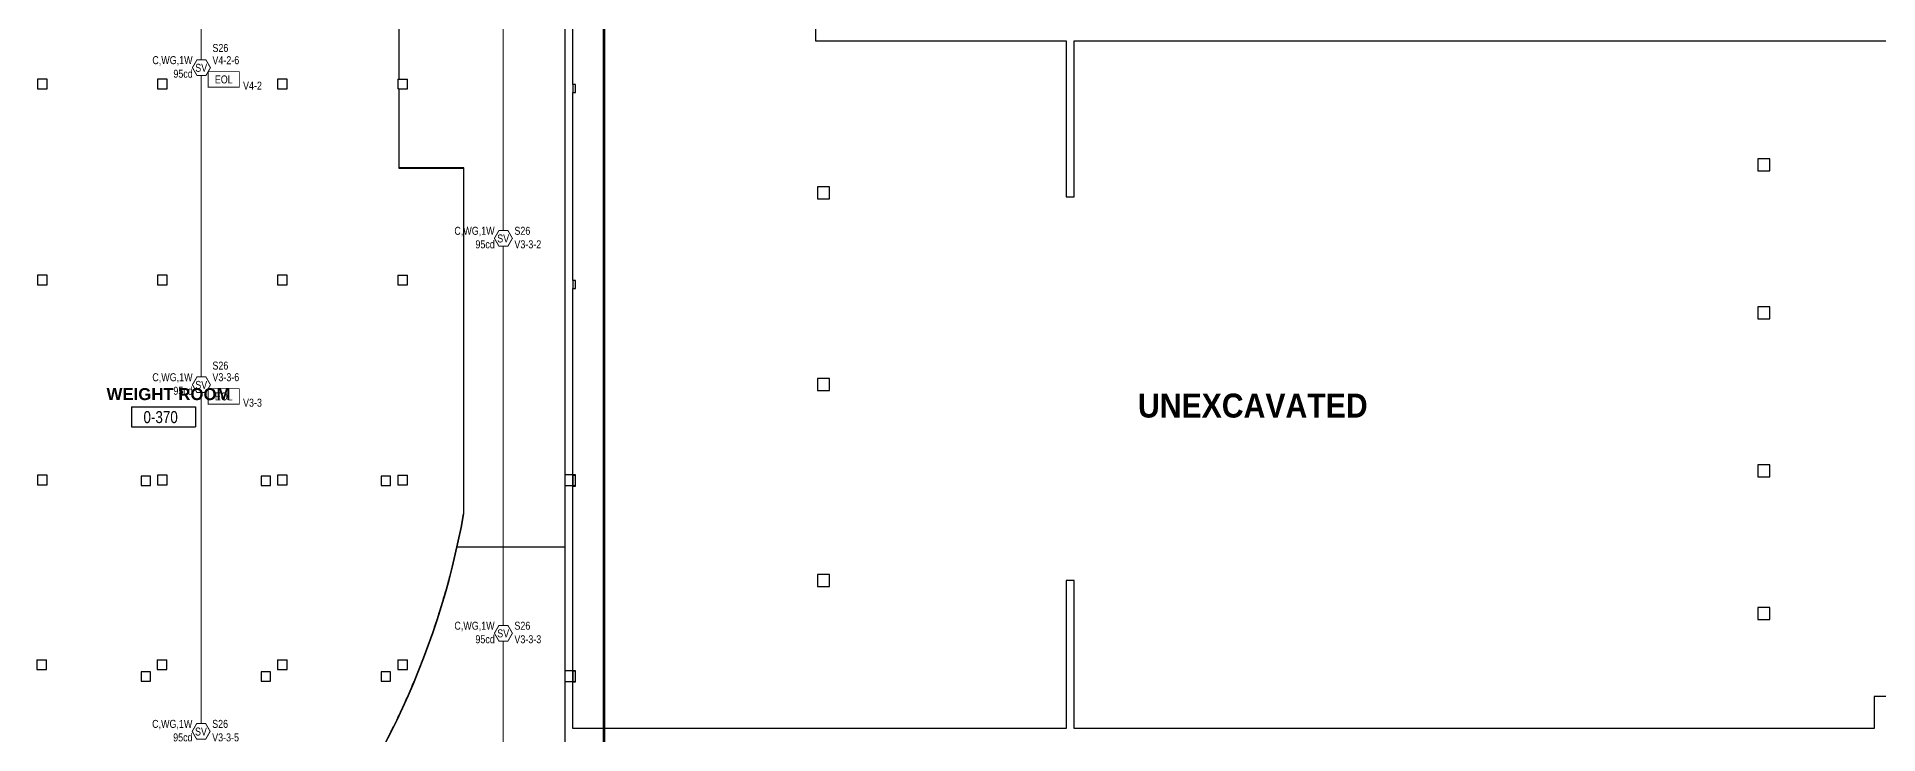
# Model space of a CAD drawing. Header units: inches. Extents: x 3516 to 15434, y -1454 to 5991.
# Drawn here: x 10948 to 13709, y 1893 to 2939 of the extents above; entities that cross this region are included whole.
import ezdxf
from ezdxf.enums import TextEntityAlignment as Align

# ---------------------------------------------------------------- set-up
doc = ezdxf.new("R2010")
doc.units = ezdxf.units.IN
doc.header["$LTSCALE"] = 0.25
doc.header["$MEASUREMENT"] = 0
for name, color, linetype in [('BACKGROUND', 8, 'Continuous'), ('CONDUIT', 6, 'Continuous'), ('EOL', 1, 'Continuous'), ('SPEAKER STROBE', 1, 'Continuous')]:
    doc.layers.add(name, color=color, linetype=linetype)
doc.styles.add('Arial', font='arial.ttf', dxfattribs={"width": 0.8})
doc.styles.add('Arial_B_1', font='arialbd.ttf', dxfattribs={"height": 0.09375})
doc.styles.add('Arial_B_2', font='arialbd.ttf', dxfattribs={"width": 0.9, "height": 36})

# ---------------------------------------------------------------- blocks, each defined once
blk = doc.blocks.new('GC-S7VM')
at = {"layer": 'SPEAKER STROBE', "const_width": 1.46}
blk.add_lwpolyline([(13.8, 0.2), (7.1, 11.9), (-6.4, 11.9), (-13.2, 0.2), (-6.4, -11.5), (7.1, -11.5)], close=True, dxfattribs=at)
at = {"layer": 'SPEAKER STROBE', "style": 'Arial', "width": 0.8}
blk.add_text('SV', height=12, dxfattribs=at).set_placement((0, 0), align=Align.MIDDLE)
for tag, p in [('C', (-12.9, 11.5)), ('CANDELA', (-12.6, -8.8)), ('1/2W', (-12.6, -29.2))]:
    blk.add_attdef(tag, text='', height=12, dxfattribs=at).set_placement(p, align=Align.MIDDLE_RIGHT)
for tag, p in [('Speaker_Circuit', (16.8, 11.5)), ('Visual_Circuit', (16.8, -8.8))]:
    blk.add_attdef(tag, text='', height=12, dxfattribs=at).set_placement(p, align=Align.MIDDLE_LEFT)
blk = doc.blocks.new('EOLR')
at = {"layer": 'EOL', "const_width": 1.25}
blk.add_lwpolyline([(-23.4, 11.7), (23.4, 11.7), (23.4, -11.7), (-23.4, -11.7)], close=True, dxfattribs=at)
at = {"layer": 'EOL', "style": 'Arial', "width": 0.8}
blk.add_text('EOL', height=12, dxfattribs=at).set_placement((0, 0), align=Align.MIDDLE)
for tag, p in [('CIRCUIT#', (28.6, 10.9)), ('EOL_VALUE', (28.9, -9.4))]:
    blk.add_attdef(tag, text='', height=12, dxfattribs=at).set_placement(p, align=Align.MIDDLE_LEFT)

msp = doc.modelspace()

# ---------------------------------------------------------------- linework, layer by layer
at = {"lineweight": 0, "const_width": 4}
msp.add_lwpolyline([(11798, 3068.1), (11798, 1484.3)], dxfattribs=at)
at = {"layer": 'BACKGROUND'}
for p, q in [((11739.2, 3222.9), (11739.2, 1587.7)), ((12115.5, 3191.4), (12115.5, 2933.1)), ((11490.7, 3148.9), (11490.7, 2875.4)), ((11491.2, 2875.4), (11491.2, 3148.9)), ((11751.2, 2867.6), (11751.2, 3149.6)), ((12115.5, 2933.1), (12491.5, 2933.1)), ((12491.5, 2933.1), (12491.5, 2699.1)), ((12503.5, 2933.1), (13841.7, 2933.1)), ((12503.5, 2699.1), (12503.5, 2933.1)), ((10963, 2875.4), (10948.5, 2875.4)), ((10948.5, 2875.4), (10948.5, 2860.9)), ((10963, 2860.9), (10963, 2875.4)), ((11143, 2875.4), (11128.5, 2875.4)), ((11128.5, 2875.4), (11128.5, 2860.9)), ((11143, 2860.9), (11143, 2875.4)), ((11323, 2875.4), (11308.5, 2875.4)), ((11308.5, 2875.4), (11308.5, 2860.9)), ((11323, 2860.9), (11323, 2875.4)), ((11489, 2875.4), (11489, 2860.9)), ((11489, 2875.4), (11490.7, 2875.4)), ((11491.2, 2875.4), (11503.5, 2875.4)), ((11503.5, 2860.9), (11503.5, 2875.4)), ((10948.5, 2860.9), (10963, 2860.9)), ((11128.5, 2860.9), (11143, 2860.9)), ((11308.5, 2860.9), (11323, 2860.9)), ((11490.7, 2860.9), (11489, 2860.9)), ((11490.7, 2860.9), (11490.7, 2741.9)), ((11491.2, 2860.9), (11503.5, 2860.9)), ((11491.2, 2742.4), (11491.2, 2860.9)), ((11755.2, 2867.6), (11751.2, 2867.6)), ((11751.2, 2867.6), (11751.2, 2855.6)), ((11751.2, 2573.6), (11751.2, 2855.6)), ((11751.2, 2855.6), (11755.2, 2855.6)), ((11755.2, 2855.6), (11755.2, 2867.6)), ((11490.7, 2741.9), (11587.7, 2741.9)), ((11588.2, 2742.4), (11491.2, 2742.4)), ((11587.7, 2741.9), (11587.7, 2223)), ((11588.2, 2223), (11588.2, 2742.4)), ((13546.7, 2756.1), (13528.7, 2756.1)), ((13528.7, 2756.1), (13528.7, 2738.1)), ((13528.7, 2738.1), (13546.7, 2738.1)), ((13546.7, 2738.1), (13546.7, 2756.1)), ((12136.5, 2714.1), (12118.5, 2714.1)), ((12118.5, 2714.1), (12118.5, 2696.1)), ((12136.5, 2696.1), (12136.5, 2714.1)), ((12118.5, 2696.1), (12136.5, 2696.1)), ((12491.5, 2699.1), (12503.5, 2699.1)), ((10963, 2581.4), (10948.5, 2581.4)), ((10948.5, 2581.4), (10948.5, 2566.9)), ((10963, 2566.9), (10963, 2581.4)), ((11143, 2581.4), (11128.5, 2581.4)), ((11128.5, 2581.4), (11128.5, 2566.9)), ((11143, 2566.9), (11143, 2581.4)), ((11323, 2581.4), (11308.5, 2581.4)), ((11308.5, 2581.4), (11308.5, 2566.9)), ((11323, 2566.9), (11323, 2581.4)), ((11489, 2581.4), (11503.5, 2581.4)), ((11489, 2581.4), (11489, 2566.9)), ((11503.5, 2566.9), (11503.5, 2581.4)), ((11755.2, 2573.6), (11751.2, 2573.6)), ((11751.2, 2573.6), (11751.2, 2561.6)), ((11755.2, 2561.6), (11755.2, 2573.6)), ((10948.5, 2566.9), (10963, 2566.9)), ((11128.5, 2566.9), (11143, 2566.9)), ((11308.5, 2566.9), (11323, 2566.9)), ((11489, 2566.9), (11503.5, 2566.9)), ((11751.2, 1901.1), (11751.2, 2561.6)), ((11751.2, 2561.6), (11755.2, 2561.6)), ((13546.7, 2534.1), (13528.7, 2534.1)), ((13528.7, 2534.1), (13528.7, 2516.1)), ((13528.7, 2516.1), (13546.7, 2516.1)), ((13546.7, 2516.1), (13546.7, 2534.1)), ((12136.5, 2426.1), (12118.5, 2426.1)), ((12118.5, 2426.1), (12118.5, 2408.1)), ((12118.5, 2408.1), (12136.5, 2408.1)), ((12136.5, 2408.1), (12136.5, 2426.1)), ((11089.3, 2384), (11185.3, 2384)), ((11089.3, 2384), (11089.3, 2354)), ((11185.3, 2384), (11185.3, 2354)), ((11089.3, 2354), (11185.3, 2354)), ((13546.7, 2296.7), (13528.7, 2296.7)), ((13528.7, 2296.7), (13528.7, 2278.7)), ((13546.7, 2278.7), (13546.7, 2296.7)), ((10963, 2281.4), (10948.5, 2281.4)), ((10948.5, 2281.4), (10948.5, 2266.9)), ((10948.5, 2266.9), (10963, 2266.9)), ((10963, 2266.9), (10963, 2281.4)), ((11118.2, 2279.9), (11104.2, 2279.9)), ((11104.2, 2279.9), (11104.2, 2265.9)), ((11104.2, 2265.9), (11118.2, 2265.9)), ((11118.2, 2265.9), (11118.2, 2279.9)), ((11143, 2281.4), (11128.5, 2281.4)), ((11128.5, 2281.4), (11128.5, 2266.9)), ((11128.5, 2266.9), (11143, 2266.9)), ((11143, 2266.9), (11143, 2281.4)), ((11298.2, 2279.9), (11284.2, 2279.9)), ((11284.2, 2279.9), (11284.2, 2265.9)), ((11284.2, 2265.9), (11298.2, 2265.9)), ((11298.2, 2265.9), (11298.2, 2279.9)), ((11323, 2281.4), (11308.5, 2281.4)), ((11308.5, 2281.4), (11308.5, 2266.9)), ((11308.5, 2266.9), (11323, 2266.9)), ((11323, 2266.9), (11323, 2281.4)), ((11478.2, 2279.9), (11464.2, 2279.9)), ((11464.2, 2279.9), (11464.2, 2265.9)), ((11464.2, 2265.9), (11478.2, 2265.9)), ((11478.2, 2265.9), (11478.2, 2279.9)), ((11489, 2281.4), (11503.5, 2281.4)), ((11489, 2281.4), (11489, 2266.9)), ((11489, 2266.9), (11503.5, 2266.9)), ((11503.5, 2266.9), (11503.5, 2281.4)), ((11755.2, 2281.6), (11739.2, 2281.6)), ((11739.2, 2281.6), (11739.2, 2265.6)), ((11739.2, 2265.6), (11755.2, 2265.6)), ((11755.2, 2280.9), (11751.2, 2280.9)), ((11751.2, 2280.9), (11751.2, 2264.9)), ((11751.2, 2264.9), (11755.2, 2264.9)), ((11755.2, 2265.6), (11755.2, 2281.6)), ((11755.2, 2264.9), (11755.2, 2280.9)), ((13528.7, 2278.7), (13546.7, 2278.7)), ((11739.2, 2173.1), (11578.1, 2173.1)), ((12136.5, 2132.1), (12118.5, 2132.1)), ((12118.5, 2132.1), (12118.5, 2114.1)), ((12136.5, 2114.1), (12136.5, 2132.1)), ((12118.5, 2114.1), (12136.5, 2114.1)), ((12491.5, 2123.1), (12491.5, 1901.1)), ((12503.5, 2123.1), (12491.5, 2123.1)), ((12503.5, 1901.1), (12503.5, 2123.1)), ((13546.7, 2082.7), (13528.7, 2082.7)), ((13528.7, 2082.7), (13528.7, 2064.7)), ((13546.7, 2064.7), (13546.7, 2082.7)), ((13528.7, 2064.7), (13546.7, 2064.7)), ((10947.5, 2004), (10962, 2004)), ((10947.5, 2004), (10947.5, 1989.5)), ((10947.5, 1989.5), (10962, 1989.5)), ((10962, 1989.5), (10962, 2004)), ((11128, 2004), (11142.5, 2004)), ((11128, 2004), (11128, 1989.5)), ((11128, 1989.5), (11142.5, 1989.5)), ((11142.5, 1989.5), (11142.5, 2004)), ((11308.5, 2004), (11323, 2004)), ((11308.5, 2004), (11308.5, 1989.5)), ((11308.5, 1989.5), (11323, 1989.5)), ((11323, 1989.5), (11323, 2004)), ((11489, 2004), (11503.5, 2004)), ((11489, 2004), (11489, 1989.5)), ((11489, 1989.5), (11503.5, 1989.5)), ((11503.5, 1989.5), (11503.5, 2004)), ((11118.2, 1985.9), (11104.2, 1985.9)), ((11104.2, 1985.9), (11104.2, 1971.9)), ((11104.2, 1971.9), (11118.2, 1971.9)), ((11118.2, 1971.9), (11118.2, 1985.9)), ((11298.2, 1985.9), (11284.2, 1985.9)), ((11284.2, 1985.9), (11284.2, 1971.9)), ((11284.2, 1971.9), (11298.2, 1971.9)), ((11298.2, 1971.9), (11298.2, 1985.9)), ((11478.2, 1985.9), (11464.2, 1985.9)), ((11464.2, 1985.9), (11464.2, 1971.9)), ((11464.2, 1971.9), (11478.2, 1971.9)), ((11478.2, 1971.9), (11478.2, 1985.9)), ((11755.2, 1987.6), (11739.2, 1987.6)), ((11739.2, 1987.6), (11739.2, 1971.6)), ((11739.2, 1971.6), (11755.2, 1971.6)), ((11755.2, 1986.9), (11751.2, 1986.9)), ((11751.2, 1986.9), (11751.2, 1970.9)), ((11751.2, 1970.9), (11755.2, 1970.9)), ((11755.2, 1971.6), (11755.2, 1987.6)), ((11755.2, 1970.9), (11755.2, 1986.9)), ((13703.2, 1949.1), (13703.2, 1901.1)), ((13841.7, 1949.1), (13703.2, 1949.1)), ((12491.5, 1901.1), (11751.2, 1901.1)), ((13703.2, 1901.1), (12503.5, 1901.1))]:
    msp.add_line(p, q, dxfattribs=at)
for radius, start, end in [(1209.1, 318.8367, 349.7594), (1209.6, 318.8574, 349.7615), (1209.1, 349.2933, 349.7656), (1209.1, 348.153, 348.6893), (1209.1, 347.0135, 347.5528), (1209.1, 344.7359, 345.2797), (1209.1, 345.8745, 346.4162), (1209.1, 343.5977, 344.1431), (1209.1, 342.4597, 343.0065), (1209.1, 341.3219, 341.87), (1209.1, 339.0467, 339.5968), (1209.1, 340.1842, 340.7334), (1209.1, 337.9094, 338.4602), (1209.1, 336.7721, 337.3236), (1209.1, 335.6349, 336.187), (1209.1, 333.3607, 333.9138), (1209.1, 334.4977, 335.0504)]:
    msp.add_arc((10397.8, 2438), radius, start, end, dxfattribs=at)
at = {"layer": 'CONDUIT', "lineweight": 0, "const_width": 1.5}
for points in [[(11194.1, 2904.5), (11194.1, 3255.8)], [(11647, 3225), (11647, 2648.4)], [(11194.1, 2428.6), (11194.1, 2881.1)], [(11647, 2625), (11647, 2055.7)], [(11194.1, 1908.4), (11194.1, 2405.2)], [(11647, 2032.3), (11647, 1479.8)]]:
    msp.add_lwpolyline(points, dxfattribs=at)

# ---------------------------------------------------------------- block references
at = {"layer": 'EOL'}
for p, values in [((11227.9, 2875.2), {'EOL_VALUE': 'V4-2'}), ((11227.9, 2399.4), {'EOL_VALUE': 'V3-3'})]:
    msp.add_blockref('EOLR', p, dxfattribs=at).add_auto_attribs(values)
at = {"layer": 'SPEAKER STROBE'}
ref = msp.add_blockref('GC-S7VM', (11194.1, 2892.6), dxfattribs=at)
ref.add_attrib('C', 'C,WG,1W', dxfattribs={"height": 12, "style": 'Arial', "width": 0.8}).set_placement((11181.1, 2904.1), align=Align.MIDDLE_RIGHT)
ref.add_attrib('Speaker_Circuit', 'S26', dxfattribs={"height": 12, "style": 'Arial', "width": 0.8}).set_placement((11210.9, 2922.4), align=Align.MIDDLE_LEFT)
ref.add_attrib('Visual_Circuit', 'V4-2-6', dxfattribs={"height": 12, "style": 'Arial', "width": 0.8}).set_placement((11210.9, 2904), align=Align.MIDDLE_LEFT)
ref.add_attrib('CANDELA', '95cd', dxfattribs={"height": 12, "style": 'Arial', "width": 0.8}).set_placement((11181.4, 2883.7), align=Align.MIDDLE_RIGHT)
for p, values in [((11647, 2636.5), {'C': 'C,WG,1W', 'Speaker_Circuit': 'S26', 'Visual_Circuit': 'V3-3-2', 'CANDELA': '95cd'}), ((11647, 2043.8), {'C': 'C,WG,1W', 'Speaker_Circuit': 'S26', 'Visual_Circuit': 'V3-3-3', 'CANDELA': '95cd'}), ((11193.7, 1896.5), {'C': 'C,WG,1W', 'Speaker_Circuit': 'S26', 'Visual_Circuit': 'V3-3-5', 'CANDELA': '95cd'})]:
    msp.add_blockref('GC-S7VM', p, dxfattribs=at).add_auto_attribs(values)
ref = msp.add_blockref('GC-S7VM', (11194.1, 2416.7), dxfattribs=at)
ref.add_attrib('C', 'C,WG,1W', dxfattribs={"height": 12, "style": 'Arial', "width": 0.8}).set_placement((11181.1, 2428.2), align=Align.MIDDLE_RIGHT)
ref.add_attrib('Speaker_Circuit', 'S26', dxfattribs={"height": 12, "style": 'Arial', "width": 0.8}).set_placement((11210.9, 2445.7), align=Align.MIDDLE_LEFT)
ref.add_attrib('Visual_Circuit', 'V3-3-6', dxfattribs={"height": 12, "style": 'Arial', "width": 0.8}).set_placement((11210.9, 2428.3), align=Align.MIDDLE_LEFT)
ref.add_attrib('CANDELA', '95cd', dxfattribs={"height": 12, "style": 'Arial', "width": 0.8}).set_placement((11181.4, 2407.9), align=Align.MIDDLE_RIGHT)

# ---------------------------------------------------------------- texts
at = {"layer": 'BACKGROUND', "attachment_point": 1}
for s, insert, char_height, width, style in [('WEIGHT ROOM', (11052.2, 2411.9), 18, 205.616, 'Arial_B_1'), ('UNEXCAVATED', (12599, 2403.7), 36, 413.959, 'Arial_B_2'), ('0-370', (11107.5, 2377.4), 18, 70.357, 'Arial')]:
    msp.add_mtext(s, dxfattribs=dict(at, insert=insert, char_height=char_height, width=width, style=style))

doc.saveas('drawing.dxf')
